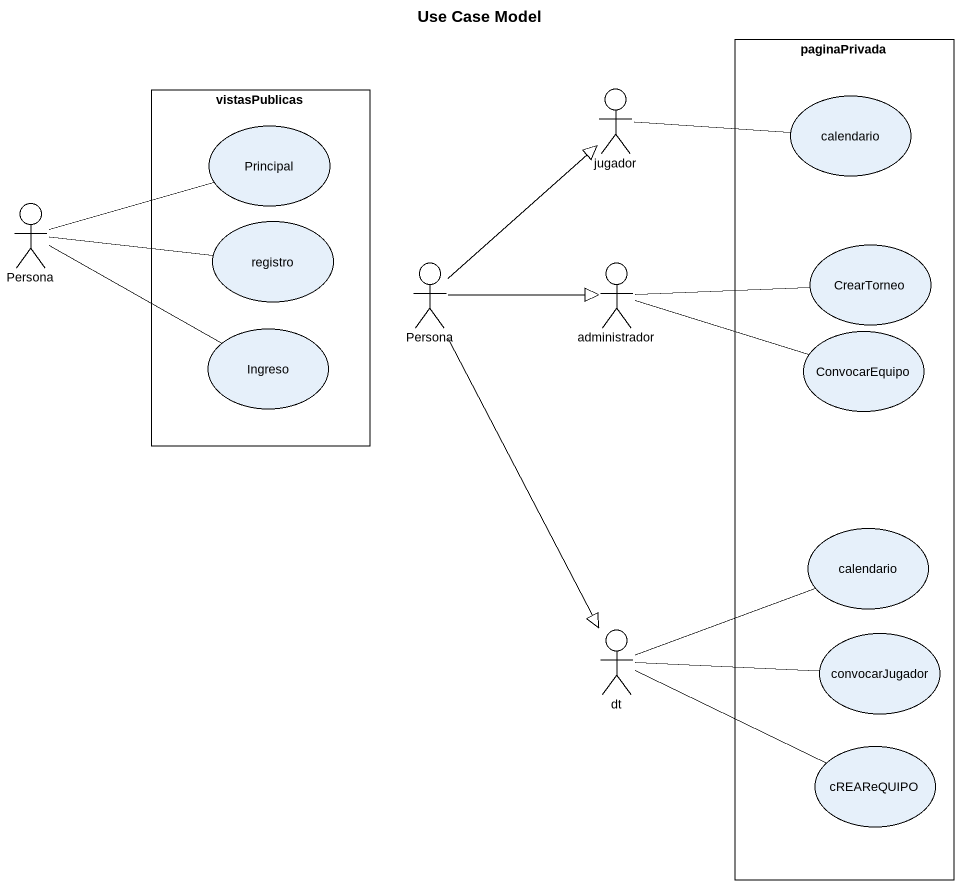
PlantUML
@startuml
title Use Case Model
rectangle paginaPrivada {
  usecase calendario
  usecase CrearTorneo
  usecase ConvocarEquipo
  usecase "calendario" as calendario_2
  usecase convocarJugador
  usecase cREAReQUIPO
}
rectangle vistasPublicas {
  usecase Principal
  usecase registro
  usecase Ingreso
}
actor jugador
actor Persona
actor "Persona" as Persona_2
actor administrador
actor dt
jugador -right- calendario
Persona -right- Principal
Persona -right- registro
Persona -right- Ingreso
Persona_2 -up-|> jugador
Persona_2 -right-|> administrador
Persona_2 --|> dt
administrador -right- CrearTorneo
administrador -right- ConvocarEquipo
dt -right- calendario_2
dt -right- convocarJugador
dt -right- cREAReQUIPO
@enduml
